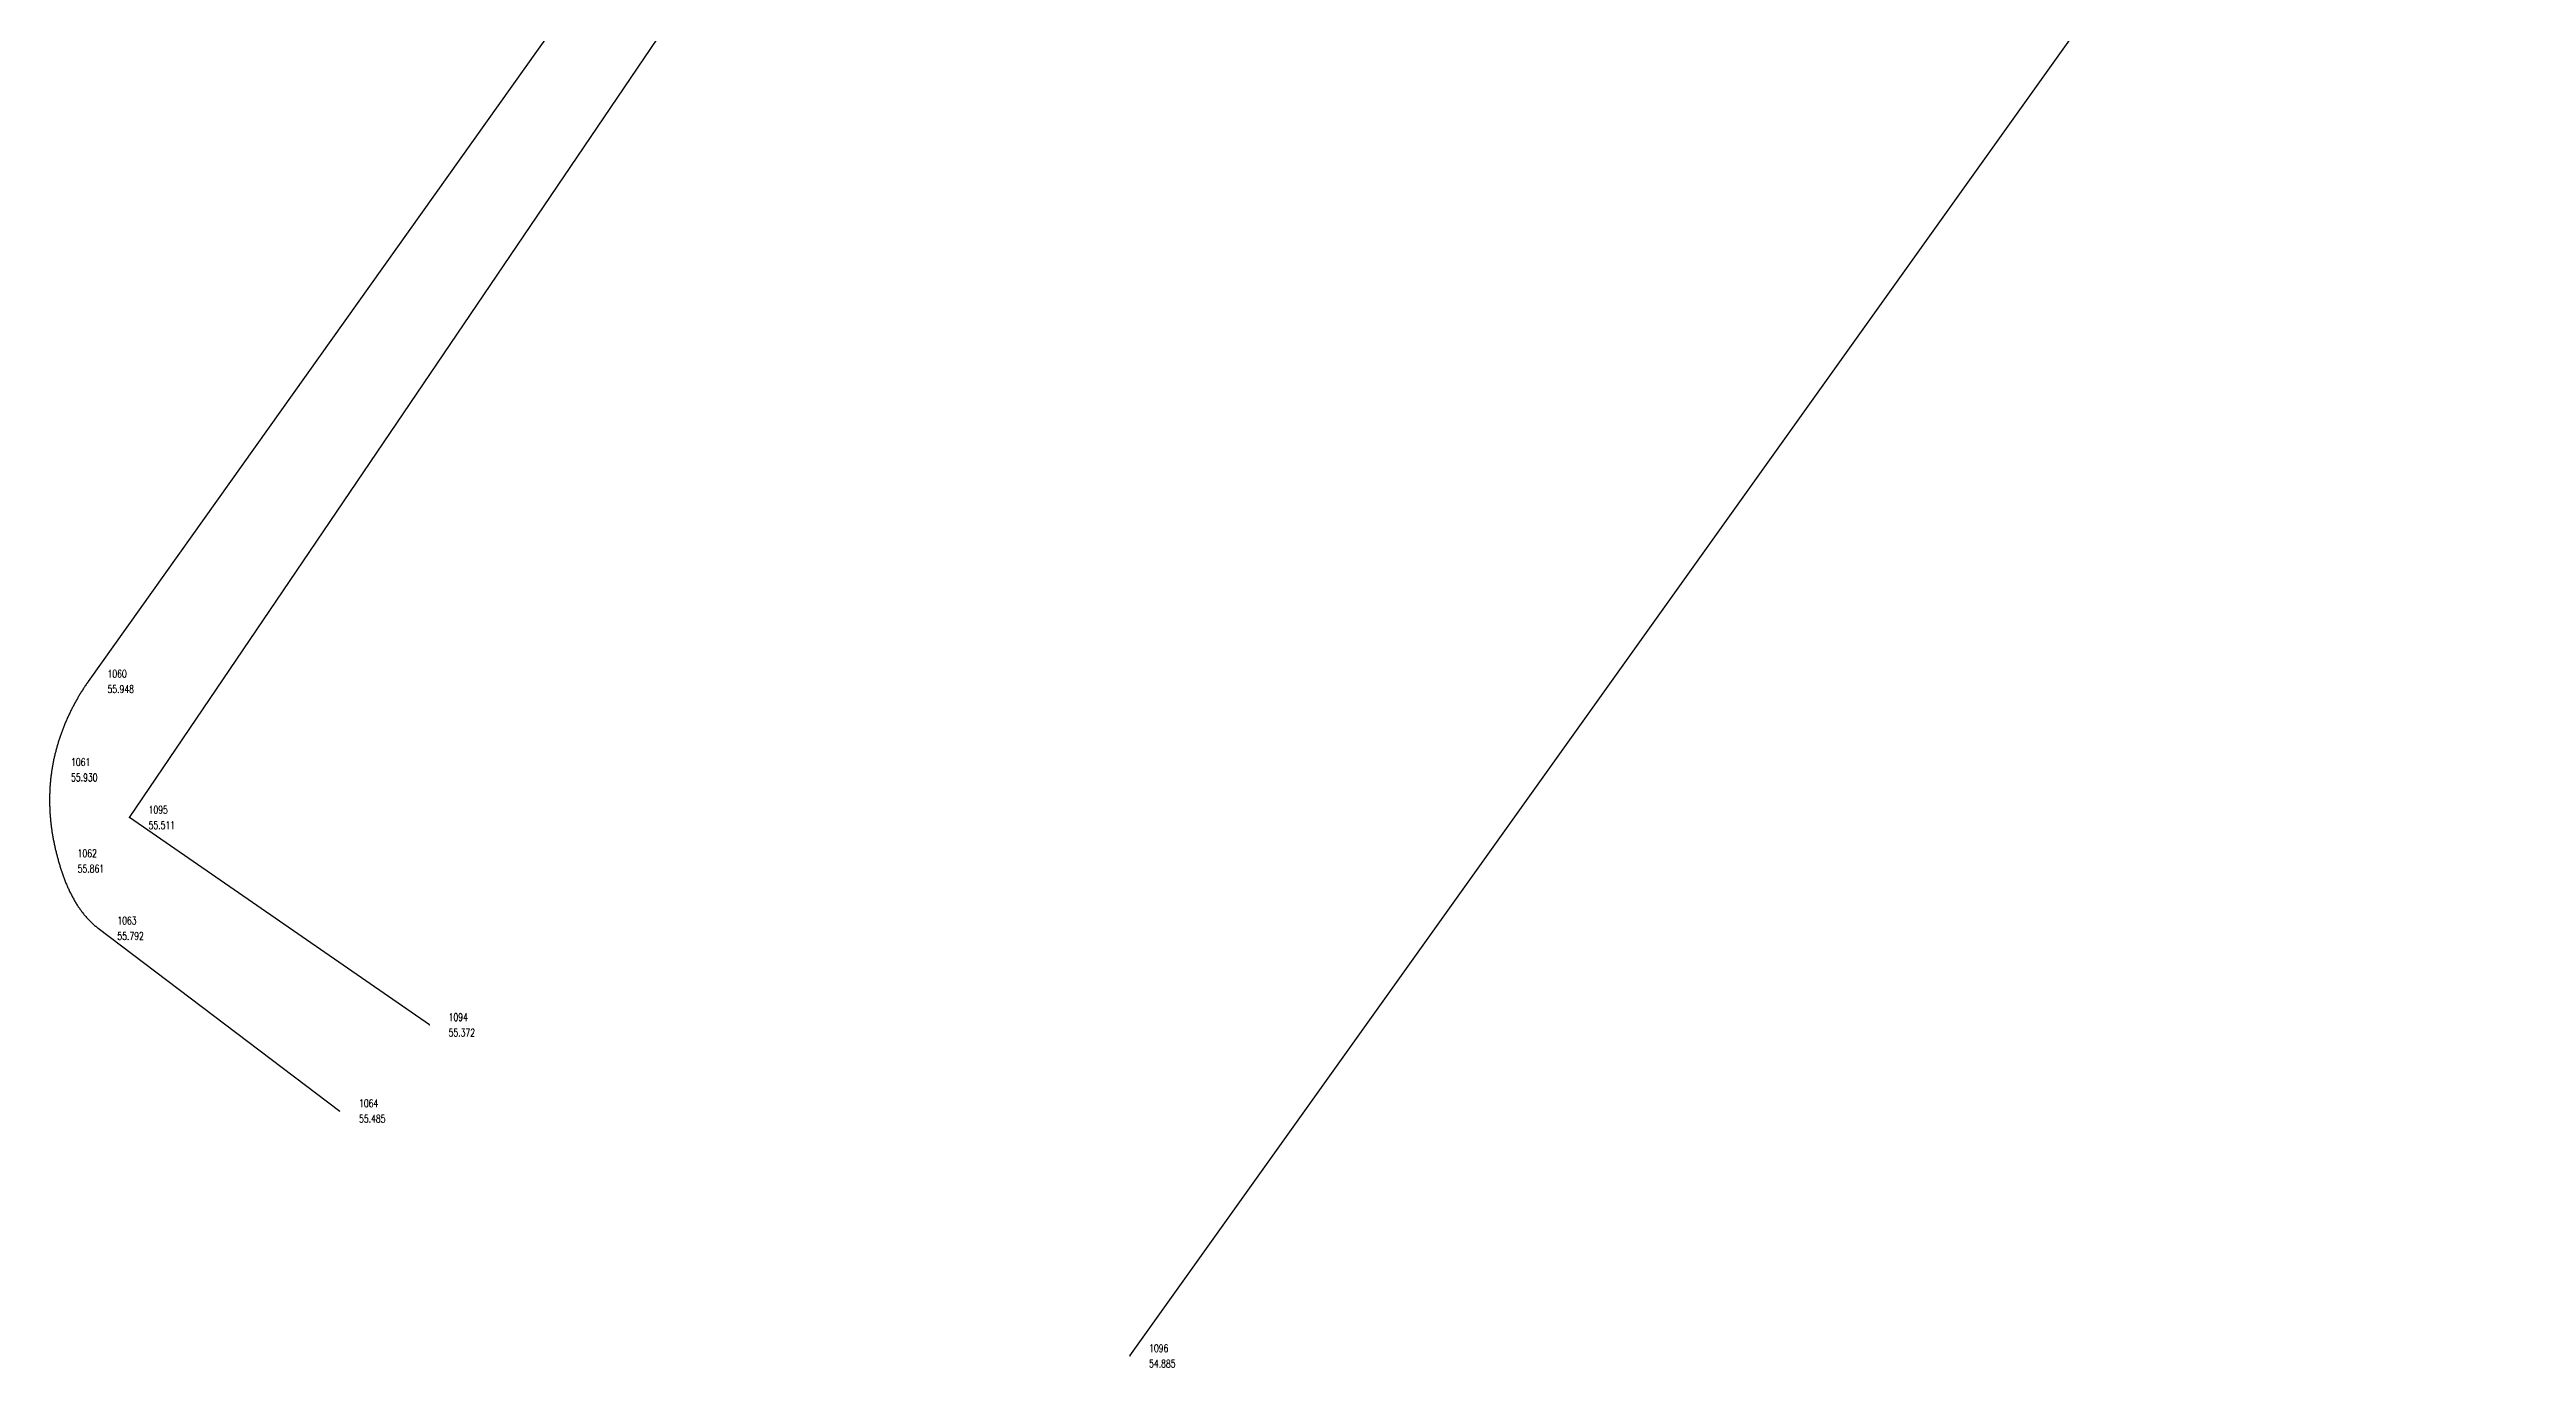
# Model space of a CAD drawing. Header units: millimetres. Extents: x 1351068 to 1351192, y 6240236 to 6240474.
# Drawn here: x 1351132.33 to 1351164.53, y 6240302.56 to 6240319.7 of the extents above; entities that cross this region are included whole.
import ezdxf
from ezdxf.enums import TextEntityAlignment as Align

# ---------------------------------------------------------------- set-up
doc = ezdxf.new("R2010")
doc.units = ezdxf.units.MM
for name, color, linetype, lineweight in [('0_Bordure', 7, 'Continuous', 30), ('0_Limite de Revetement', 252, 'Continuous', 30), ('CALQUE_PTTOPO_ALT', 7, 'Continuous', 0), ('CALQUE_PTTOPO_MAT', 7, 'Continuous', 0), ('PTTOPO', 7, 'Continuous', 0)]:
    doc.layers.add(name, color=color, linetype=linetype, lineweight=lineweight)
doc.styles.add('Style-STANDARD', font='STANDARD.shx')

# ---------------------------------------------------------------- blocks, each defined once
blk = doc.blocks.new('PTTOPO')
at = {"layer": 'PTTOPO'}
blk.add_point((0, 0), dxfattribs=at)
at = {"layer": 'CALQUE_PTTOPO_ALT', "style": 'Style-STANDARD', "width": 0.8}
blk.add_attdef('ALT', text='', height=0.1, dxfattribs=at).set_placement((0.25, -0.1), align=Align.MIDDLE_LEFT)
at = {"layer": 'CALQUE_PTTOPO_MAT', "style": 'Style-STANDARD', "width": 0.8}
blk.add_attdef('MAT', text='', height=0.1, dxfattribs=at).set_placement((0.25, 0.1), align=Align.MIDDLE_LEFT)

msp = doc.modelspace()

# ---------------------------------------------------------------- linework, layer by layer
at = {"layer": '0_Bordure', "elevation": 55.372, "flags": 128}
msp.add_lwpolyline([(1351137.265, 6240307.019), (1351133.365, 6240309.715), (1351149.185, 6240333.051)], dxfattribs=at)
at = {"layer": '0_Bordure', "elevation": 54.977, "flags": 128}
msp.add_lwpolyline([(1351144.507, 6240327.902), (1351132.831, 6240311.484, 0.004575), (1351132.802, 6240311.443, 0.004552), (1351132.774, 6240311.401, 0.004532), (1351132.747, 6240311.359, 0.004517), (1351132.721, 6240311.316, 0.004506), (1351132.695, 6240311.273, 0.004499), (1351132.67, 6240311.229, 0.004496), (1351132.646, 6240311.184, 0.004496), (1351132.622, 6240311.14, 0.004501), (1351132.6, 6240311.094, 0.00451), (1351132.578, 6240311.049, 0.004522), (1351132.557, 6240311.003, 0.004538), (1351132.536, 6240310.956, 0.004559), (1351132.517, 6240310.909, 0.004583), (1351132.499, 6240310.862, 0.00461), (1351132.481, 6240310.815, 0.004642), (1351132.464, 6240310.767, 0.004677), (1351132.448, 6240310.719, 0.004716), (1351132.434, 6240310.671, 0.004759), (1351132.42, 6240310.622, 0.004806), (1351132.407, 6240310.574, 0.004856), (1351132.394, 6240310.525, 0.004909), (1351132.383, 6240310.476, 0.004967), (1351132.373, 6240310.426, 0.005027), (1351132.364, 6240310.377, 0.005091), (1351132.356, 6240310.328, 0.005094), (1351132.349, 6240310.278, 0.005059), (1351132.343, 6240310.229, 0.005021), (1351132.338, 6240310.179, 0.00498), (1351132.334, 6240310.129, 0.004936), (1351132.331, 6240310.079, 0.004891), (1351132.329, 6240310.03, 0.004843), (1351132.327, 6240309.98, 0.004793), (1351132.327, 6240309.93, 0.004741), (1351132.328, 6240309.88, 0.004687), (1351132.33, 6240309.83, 0.004632), (1351132.332, 6240309.78, 0.004576), (1351132.336, 6240309.73, 0.004519), (1351132.34, 6240309.68, 0.004461), (1351132.346, 6240309.63, 0.004402), (1351132.352, 6240309.58, 0.004343), (1351132.359, 6240309.53, 0.004283), (1351132.367, 6240309.48, 0.004222), (1351132.376, 6240309.43, 0.004162), (1351132.386, 6240309.38, 0.004102), (1351132.397, 6240309.33, 0.004041), (1351132.408, 6240309.28, 0.003981), (1351132.421, 6240309.23, 0.003921), (1351132.434, 6240309.181, 0.003873), (1351132.448, 6240309.131, 0.004118), (1351132.463, 6240309.081, 0.004438), (1351132.478, 6240309.032, 0.004772), (1351132.495, 6240308.982, 0.005123), (1351132.513, 6240308.933, 0.00549), (1351132.531, 6240308.885, 0.005876), (1351132.551, 6240308.837, 0.00628), (1351132.572, 6240308.79, 0.006704), (1351132.593, 6240308.743, 0.007147), (1351132.617, 6240308.698, 0.00761), (1351132.641, 6240308.653, 0.00809), (1351132.666, 6240308.609, 0.008586), (1351132.693, 6240308.566, 0.009095), (1351132.722, 6240308.524, 0.009613), (1351132.751, 6240308.484, 0.005002), (1351132.767, 6240308.464, 0.005133), (1351132.783, 6240308.445, 0.005262), (1351132.799, 6240308.426, 0.005391), (1351132.815, 6240308.407, 0.005518), (1351132.832, 6240308.389, 0.005643), (1351132.849, 6240308.371, 0.005766), (1351132.867, 6240308.354, 0.005884), (1351132.885, 6240308.337, 0.005999), (1351132.904, 6240308.32, 0.006109), (1351132.923, 6240308.304, 0.006213), (1351132.932, 6240308.297, 0.005795), (1351132.951, 6240308.282), (1351132.959, 6240308.275), (1351136.101, 6240305.899)], format="xyb", dxfattribs=at)
at = {"layer": '0_Limite de Revetement', "elevation": 54.885, "flags": 128}
msp.add_lwpolyline([(1351146.372, 6240302.715), (1351164.528, 6240328.141)], dxfattribs=at)

# ---------------------------------------------------------------- block references
at = {"layer": 'PTTOPO'}
for p, values in [((1351132.831, 6240311.484, 55.948), {'ALT': '55.948', 'MAT': '1060'}), ((1351132.357, 6240310.335, 55.93), {'ALT': '55.930', 'MAT': '1061'}), ((1351133.365, 6240309.715, 55.511), {'ALT': '55.511', 'MAT': '1095'}), ((1351132.443, 6240309.149, 55.861), {'ALT': '55.861', 'MAT': '1062'}), ((1351132.959, 6240308.275, 55.792), {'ALT': '55.792', 'MAT': '1063'}), ((1351137.265, 6240307.019, 55.372), {'ALT': '55.372', 'MAT': '1094'}), ((1351136.101, 6240305.899, 55.485), {'ALT': '55.485', 'MAT': '1064'}), ((1351146.372, 6240302.715, 54.885), {'ALT': '54.885', 'MAT': '1096'})]:
    msp.add_blockref('PTTOPO', p, dxfattribs=at).add_auto_attribs(values)

doc.saveas('drawing.dxf')
